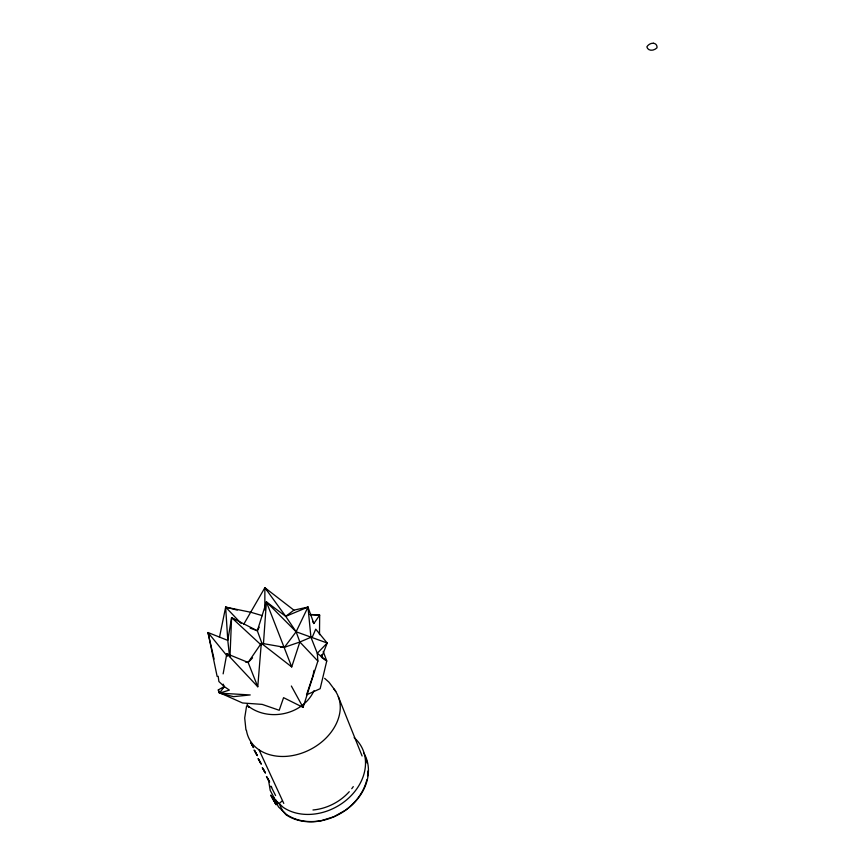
<?xml version="1.0" encoding="UTF-8"?>
<svg xmlns="http://www.w3.org/2000/svg" width="865" height="865" viewBox="0 0 865 865"><rect width="100%" height="100%" fill="white"/><g stroke="black" fill="none" stroke-linecap="round" stroke-linejoin="round"><path stroke-width="1.3" d="M264.831 609.879L264.874 587.692L293.895 610.139L307.983 607.079L313.865 623.524L319.661 615.145L310.243 614.431M319.499 634.683L319.661 615.145L309.973 614.626M229.993 656.665L231.593 617.642L257.338 630.769L262.311 644.414M263.414 644.252L266.409 601.899L285.731 616.367L296.122 631.774L299.852 642.014L317.877 661.087L303.074 707.386L283.579 697.666L279.211 710.273L262.181 704.391L242.524 702.975L218.867 692.411L218.326 689.902L224.208 686.518L229.366 690.097L219.58 693.135L218.867 692.411M223.138 673.867L226.825 653.735L257.77 686.756L261.295 643.268L284.423 647.301L299.852 642.014L312.525 636.586L315.725 629.169L327.208 643.03L321.553 657.368L326.754 660.99L320.158 688.702L306.524 694.865L313 675.641L314.006 670.375M277.222 802.266L277.654 803.693L275.946 804.558L274.227 801.185L275.535 799.768M275.946 804.558L275.589 803.261L277.038 802.309L275.405 802.904L276.951 802.125M234.707 619.762L231.593 617.642L227.787 640.392L229.463 655.562M219.472 637.364L225.646 607.122L251.099 612.334L262.333 615.664M246.601 705.927L244.698 717.993L245.952 729.952M275.773 803.131L276.249 804.039L274.908 801.628L275.286 800.709L274.648 801.152L275.124 801.952L275.394 800.904L274.227 801.185L275.092 799.963L274.692 801.271L276.411 804.645M250.18 628.098L257.338 630.769L266.409 601.899L296.122 631.774L327.208 643.03L317.293 653.259L317.877 661.087M257.77 686.756L248.136 662.449L261.295 643.268L291.71 666.926L299.852 642.014M248.72 707.44C248.893 707.051 248.796 706.532 248.439 706.273C268.842 721.94 303.064 714.868 314.017 690.648M243.703 624.335L264.874 587.692L285.731 616.367L307.983 607.079L296.122 631.774L284.423 647.301L280.455 647.225M257.338 630.769L259.208 627.179M275.156 800.287L275.719 800.136L274.713 800.601M222.435 688.486L224.208 686.518L223.17 684.139M276.011 804.082L277.708 803.217M274.454 801.044L275.719 800.136M245.519 662.006L248.136 662.449L252.569 657.876M282.358 810.581L285.937 814.668A50.548 40.569 -29.4 0 0 333.663 816.884L345.351 810.256A50.548 40.569 -29.4 0 0 366.836 779.776M281.882 801.163L279.168 803.553L282.487 810.7M285.731 616.367L293.895 610.139M274.227 801.185L275.34 800.298M275.567 801.974L275.978 801.26M276.67 801.996L275.405 802.904L274.292 800.709M275.438 803.553L276.854 802.352L277.254 803.142M276.822 803.899L277.092 803.639M274.637 800.493L275.438 800.503M217.147 676.473L207.989 632.52L227.787 640.392L225.646 607.122L237.259 610.106M226.825 653.735L248.136 662.449M246.439 730.374A46.472 36.168 -27.9 0 0 255.207 746.819C263.219 754.172 274.443 756.907 285.104 756.432A50.7 39.433 -27.8 0 0 324.332 739.705C332.484 732.104 338.799 722.026 340.086 710.792A46.451 36.189 -27.7 0 0 333.555 688.594M324.656 678.355L328.981 682.193L335.836 691.373M231.593 617.642L261.241 645.074M225.646 607.122L241.205 623.503M264.874 587.692L267.48 590.773M227.354 656.265L207.989 632.52L214.066 659.054M251.25 743.219L250.547 742.278L253.575 747.652L251.25 743.219L252.872 746.711M254.883 751.036L254.094 750.063L257.381 755.686L254.883 751.036L256.591 754.712M258.851 759.567L258.062 758.594L261.338 764.195L258.851 759.567L260.538 763.211M263.047 768.607L262.268 767.633L265.479 773.115L263.047 768.607L264.701 772.142M267.188 777.505L266.442 776.489L269.642 782.068L267.188 777.505L268.842 781.073M271.729 787.269L270.842 786.144L275.589 795.562M274.865 800.731L275.124 801.952M275.221 802.19L276.335 801.131L275.957 800.385M273.837 800.59L272.897 798.925L275.221 803.012L274.562 801.833M312.589 621.275L313.865 623.524M271.826 796.957L271.405 796.222L274.14 801.12M272.097 797.443L270.777 795.119L273.848 800.601M274.043 800.904L274.81 802.255M272.389 797.941L273.016 799.044L272.053 797.346M275.048 801.866L276.054 803.672M291.354 686.021L303.074 707.386M273.556 797.552L275.427 801.087M276.681 803.434L278.552 806.969L286.445 814.441A50.538 40.569 -29.3 0 0 321.477 820.593L334.171 816.657A50.538 40.569 -29.3 0 0 363.819 753.058M274.832 800.125L275.957 802.331M276.14 802.698L276.551 803.499M276.173 803.077L276.519 803.758M259.046 749.89L283.785 803.423M338.291 696.585L362.089 755.978M266.409 601.899L291.71 666.926M218.326 689.902L219.58 693.135L233.463 696.66L250.234 694.952L219.58 693.135L224.208 686.518L218.899 681.523L218.164 676.268M323.229 651.421L326.754 660.99L317.293 653.259L310.924 637.235L307.983 607.079M268.442 779.7L270.215 790.394L275.211 799.822L283.136 807.294A50.754 40.612 -29.2 0 0 350.044 796.762A50.754 40.612 -29.2 0 0 354.142 737.65M321.434 654.719L321.553 657.368M248.558 706.802A10.596 0.843 75 0 1 247.185 704.359M353.277 786.599A45.931 36.741 -29.1 0 1 351.752 788.696M349.255 791.702A45.931 36.741 -29.1 0 1 312.979 809.986M365.625 758.021A50.548 40.569 -29.4 0 1 367.16 763.135M367.939 770.975A50.548 40.569 -29.4 0 1 367.549 776.002M275.589 802.763L274.648 801.152L275.6 802.796M653.432 43.25A6.131 4.682 -40.4 0 0 646.858 46.818A6.996 5.341 -40.6 0 0 656.989 47.824A6.131 4.682 -40.4 0 0 653.432 43.25"/></g></svg>
